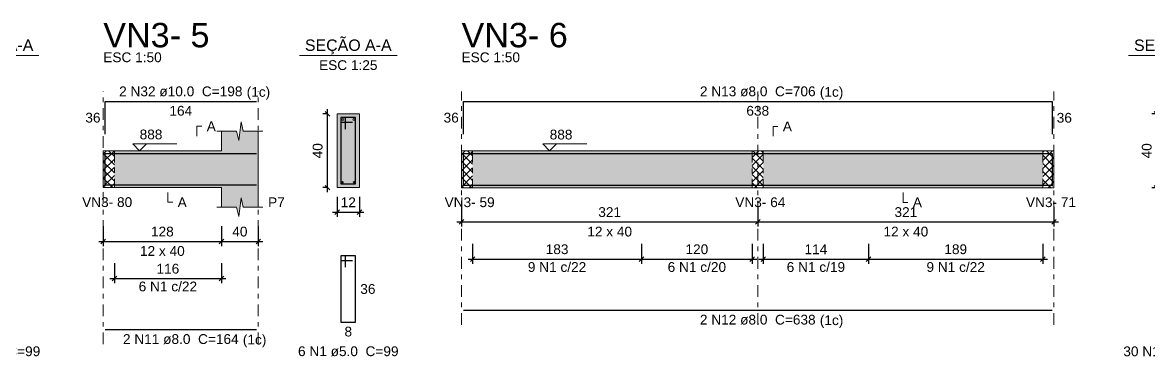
# Model space of a CAD drawing. Header units: millimetres. Extents: x -8 to 605, y -494 to 220.
# Drawn here: x 259.95 to 284.36, y -431.94 to -424.7 of the extents above; entities that cross this region are included whole.
import ezdxf

# ---------------------------------------------------------------- set-up
doc = ezdxf.new("R2010")
doc.units = ezdxf.units.MM
doc.header["$MEASUREMENT"] = 0
doc.linetypes.add('DASHDOT', pattern=[2.54, 1.27, -0.635, 0, -0.635])
doc.linetypes.add('NULL', pattern=[0])
for name, color, linetype, lineweight in [('Descrição da armadura', 7, 'Continuous', 0), ('DT-Barras na forma', 7, 'Continuous', 30), ('DT-Barras no corte', 5, 'Continuous', 5), ('DT-Barras rebatidas', 7, 'Continuous', 30), ('DT-Cotas', 7, 'Continuous', 5), ('DT-Forma', 5, 'Continuous', 5), ('DT-Hachura forma vigas', 252, 'Continuous', 5), ('DT-Hachura intersecção vigas', 9, 'Continuous', 5), ('DT-Hachura seção vigas', 252, 'Continuous', 5), ('DT-Pontilhado', 9, 'DASHDOT', 5), ('DT-Textos', 7, 'Continuous', 5), ('DT-Título', 5, 'Continuous', 20), ('Textos armaduras', 7, 'Continuous', 0)]:
    doc.layers.add(name, color=color, linetype=linetype, lineweight=lineweight)
doc.styles.add('Arial', font='arial.ttf')
doc.dimstyles.new('UM_25.000000', dxfattribs={"dimtxt": 0.18, "dimasz": 0.1, "dimexe": 0.1, "dimexo": 0.2, "dimgap": 0, "dimtad": 1, "dimtih": 1, "dimtoh": 1, "dimdec": 1, "dimlfac": 25, "dimzin": 0, "dimdsep": 46, "dimtxsty": 'Standard', "dimcen": 0.09, "dimdle": 0.1, "dimadec": 1, "dimazin": 2, "dimtfac": 1, "dimtdec": 4, "dimtofl": 0, "dimtmove": 0, "dimatfit": 3, "dimfxl": 1, "dimtolj": 1, "dimarcsym": 0})
doc.dimstyles.new('UM_50.000000', dxfattribs={"dimtxt": 0.18, "dimasz": 0.1, "dimexe": 0.1, "dimexo": 0.2, "dimgap": 0, "dimtad": 1, "dimtih": 1, "dimtoh": 1, "dimdec": 1, "dimlfac": 50, "dimzin": 0, "dimdsep": 46, "dimtxsty": 'Standard', "dimcen": 0.09, "dimdle": 0.1, "dimadec": 1, "dimazin": 2, "dimtfac": 1, "dimtdec": 4, "dimtofl": 0, "dimtmove": 0, "dimatfit": 3, "dimfxl": 1, "dimtolj": 1, "dimarcsym": 0})
pattern_1 = [(45, (210.17421, -485.6166), (-0.08838835, 0.08838835), []), (135, (210.17421, -485.6166), (-0.08838835, -0.08838835), [])]

# ---------------------------------------------------------------- blocks, each defined once
blk = doc.blocks.new('_Oblique')
at = {"color": 0, "linetype": 'ByBlock', "lineweight": -2}
blk.add_line((-0.5, -0.5), (0.5, 0.5), dxfattribs=at)
blk = doc.blocks.new('*D4683')
at = {"layer": 'Defpoints', "color": 0, "transparency": 16777216}
for p in [(261.703, -428.916), (264.262, -428.916), (264.262, -429.446)]:
    blk.add_point(p, dxfattribs=at)
at = {"layer": 'DT-Cotas', "color": 0, "lineweight": -2, "transparency": 16777216}
for p, q in [((261.703, -429.116), (261.703, -429.546)), ((264.262, -429.116), (264.262, -429.546)), ((261.603, -429.446), (264.362, -429.446))]:
    blk.add_line(p, q, dxfattribs=at)
at = {"layer": 'DT-Cotas', "color": 0, "lineweight": -2, "transparency": 16777216, "xscale": 0.1, "yscale": 0.1, "zscale": 0.1, "rotation": 180}
blk.add_blockref('_Oblique', (261.703, -429.446), dxfattribs=at)
at = {"layer": 'DT-Cotas', "color": 0, "lineweight": -2, "transparency": 16777216, "xscale": 0.1, "yscale": 0.1, "zscale": 0.1}
blk.add_blockref('_Oblique', (264.262, -429.446), dxfattribs=at)
at = {"layer": 'DT-Cotas', "color": 7, "transparency": 16777216, "insert": (262.983, -429.234), "char_height": 0.2118, "attachment_point": 5, "rotation": 0.0057, "style": 'Arial'}
blk.add_mtext('\\A1;128', dxfattribs=at)
blk = doc.blocks.new('*D4684')
at = {"layer": 'Defpoints', "color": 0, "transparency": 16777216}
for p in [(264.262, -428.916), (265.063, -428.916), (265.063, -429.446)]:
    blk.add_point(p, dxfattribs=at)
at = {"layer": 'DT-Cotas', "color": 0, "lineweight": -2, "transparency": 16777216}
for p, q in [((264.262, -429.116), (264.262, -429.546)), ((265.063, -429.116), (265.063, -429.546)), ((264.162, -429.446), (265.163, -429.446))]:
    blk.add_line(p, q, dxfattribs=at)
at = {"layer": 'DT-Cotas', "color": 0, "lineweight": -2, "transparency": 16777216, "xscale": 0.1, "yscale": 0.1, "zscale": 0.1, "rotation": 180}
blk.add_blockref('_Oblique', (264.262, -429.446), dxfattribs=at)
at = {"layer": 'DT-Cotas', "color": 0, "lineweight": -2, "transparency": 16777216, "xscale": 0.1, "yscale": 0.1, "zscale": 0.1}
blk.add_blockref('_Oblique', (265.063, -429.446), dxfattribs=at)
at = {"layer": 'DT-Cotas', "color": 7, "transparency": 16777216, "insert": (264.663, -429.234), "char_height": 0.2118, "attachment_point": 5, "rotation": 0.0057, "style": 'Arial'}
blk.add_mtext('\\A1;40', dxfattribs=at)
blk = doc.blocks.new('*D4685')
at = {"layer": 'Defpoints', "color": 0, "transparency": 16777216}
for p in [(266.561, -426.681), (266.773, -426.681), (266.773, -428.281)]:
    blk.add_point(p, dxfattribs=at)
at = {"layer": 'DT-Cotas', "color": 0, "lineweight": -2, "transparency": 16777216}
for p, q in [((266.573, -426.681), (266.461, -426.681)), ((266.561, -428.381), (266.561, -426.581)), ((266.573, -428.281), (266.461, -428.281))]:
    blk.add_line(p, q, dxfattribs=at)
at = {"layer": 'DT-Cotas', "color": 0, "lineweight": -2, "transparency": 16777216, "xscale": 0.1, "yscale": 0.1, "zscale": 0.1}
for p, rotation in [((266.561, -426.681), 90), ((266.561, -428.281), 270)]:
    blk.add_blockref('_Oblique', p, dxfattribs=dict(at, rotation=rotation))
at = {"layer": 'DT-Cotas', "color": 7, "transparency": 16777216, "insert": (266.349, -427.481), "char_height": 0.2118, "attachment_point": 5, "rotation": 90, "style": 'Arial'}
blk.add_mtext('\\A1;40', dxfattribs=at)
blk = doc.blocks.new('*D4686')
at = {"layer": 'Defpoints', "color": 0, "transparency": 16777216}
for p in [(266.773, -428.281), (267.253, -428.281), (267.253, -428.81)]:
    blk.add_point(p, dxfattribs=at)
at = {"layer": 'DT-Cotas', "color": 0, "lineweight": -2, "transparency": 16777216}
for p, q in [((266.773, -428.481), (266.773, -428.91)), ((267.253, -428.481), (267.253, -428.91)), ((266.673, -428.81), (267.353, -428.81))]:
    blk.add_line(p, q, dxfattribs=at)
at = {"layer": 'DT-Cotas', "color": 0, "lineweight": -2, "transparency": 16777216, "xscale": 0.1, "yscale": 0.1, "zscale": 0.1, "rotation": 180}
blk.add_blockref('_Oblique', (266.773, -428.81), dxfattribs=at)
at = {"layer": 'DT-Cotas', "color": 0, "lineweight": -2, "transparency": 16777216, "xscale": 0.1, "yscale": 0.1, "zscale": 0.1}
blk.add_blockref('_Oblique', (267.253, -428.81), dxfattribs=at)
at = {"layer": 'DT-Cotas', "color": 7, "transparency": 16777216, "insert": (267.013, -428.598), "char_height": 0.2118, "attachment_point": 5, "rotation": 0.0057, "style": 'Arial'}
blk.add_mtext('\\A1;12', dxfattribs=at)
blk = doc.blocks.new('*D4687')
at = {"layer": 'Defpoints', "color": 0, "transparency": 16777216}
for p in [(261.943, -429.721), (264.262, -429.721), (264.262, -430.25)]:
    blk.add_point(p, dxfattribs=at)
at = {"layer": 'DT-Cotas', "color": 0, "lineweight": -2, "transparency": 16777216}
for p, q in [((261.943, -429.921), (261.943, -430.35)), ((264.262, -429.921), (264.262, -430.35)), ((261.843, -430.25), (264.362, -430.25))]:
    blk.add_line(p, q, dxfattribs=at)
at = {"layer": 'DT-Cotas', "color": 0, "lineweight": -2, "transparency": 16777216, "xscale": 0.1, "yscale": 0.1, "zscale": 0.1, "rotation": 180}
blk.add_blockref('_Oblique', (261.943, -430.25), dxfattribs=at)
at = {"layer": 'DT-Cotas', "color": 0, "lineweight": -2, "transparency": 16777216, "xscale": 0.1, "yscale": 0.1, "zscale": 0.1}
blk.add_blockref('_Oblique', (264.262, -430.25), dxfattribs=at)
at = {"layer": 'DT-Cotas', "color": 7, "transparency": 16777216, "insert": (263.103, -430.039), "char_height": 0.2118, "attachment_point": 5, "rotation": 0.0057, "style": 'Arial'}
blk.add_mtext('\\A1;116', dxfattribs=at)
blk = doc.blocks.new('*D4664')
at = {"layer": 'Defpoints', "color": 0, "transparency": 16777216}
for p in [(269.468, -428.494), (275.888, -428.494), (275.888, -429.024)]:
    blk.add_point(p, dxfattribs=at)
at = {"layer": 'DT-Cotas', "color": 0, "lineweight": -2, "transparency": 16777216}
for p, q in [((269.468, -428.694), (269.468, -429.124)), ((275.888, -428.694), (275.888, -429.124)), ((269.368, -429.024), (275.988, -429.024))]:
    blk.add_line(p, q, dxfattribs=at)
at = {"layer": 'DT-Cotas', "color": 0, "lineweight": -2, "transparency": 16777216, "xscale": 0.1, "yscale": 0.1, "zscale": 0.1, "rotation": 180}
blk.add_blockref('_Oblique', (269.468, -429.024), dxfattribs=at)
at = {"layer": 'DT-Cotas', "color": 0, "lineweight": -2, "transparency": 16777216, "xscale": 0.1, "yscale": 0.1, "zscale": 0.1}
blk.add_blockref('_Oblique', (275.888, -429.024), dxfattribs=at)
at = {"layer": 'DT-Cotas', "color": 7, "transparency": 16777216, "insert": (272.678, -428.812), "char_height": 0.2118, "attachment_point": 5, "rotation": 0.0057, "style": 'Arial'}
blk.add_mtext('\\A1;321', dxfattribs=at)
blk = doc.blocks.new('*D4665')
at = {"layer": 'Defpoints', "color": 0, "transparency": 16777216}
for p in [(275.888, -428.494), (282.308, -428.494), (282.308, -429.024)]:
    blk.add_point(p, dxfattribs=at)
at = {"layer": 'DT-Cotas', "color": 0, "lineweight": -2, "transparency": 16777216}
for p, q in [((275.888, -428.694), (275.888, -429.124)), ((282.308, -428.694), (282.308, -429.124)), ((275.788, -429.024), (282.408, -429.024))]:
    blk.add_line(p, q, dxfattribs=at)
at = {"layer": 'DT-Cotas', "color": 0, "lineweight": -2, "transparency": 16777216, "xscale": 0.1, "yscale": 0.1, "zscale": 0.1, "rotation": 180}
blk.add_blockref('_Oblique', (275.888, -429.024), dxfattribs=at)
at = {"layer": 'DT-Cotas', "color": 0, "lineweight": -2, "transparency": 16777216, "xscale": 0.1, "yscale": 0.1, "zscale": 0.1}
blk.add_blockref('_Oblique', (282.308, -429.024), dxfattribs=at)
at = {"layer": 'DT-Cotas', "color": 7, "transparency": 16777216, "insert": (279.098, -428.812), "char_height": 0.2118, "attachment_point": 5, "rotation": 0.0057, "style": 'Arial'}
blk.add_mtext('\\A1;321', dxfattribs=at)
blk = doc.blocks.new('*D4666')
at = {"layer": 'Defpoints', "color": 0, "transparency": 16777216}
for p in [(284.531, -426.683), (284.743, -426.683), (284.743, -428.283)]:
    blk.add_point(p, dxfattribs=at)
at = {"layer": 'DT-Cotas', "color": 0, "lineweight": -2, "transparency": 16777216}
for p, q in [((284.543, -426.683), (284.431, -426.683)), ((284.531, -428.383), (284.531, -426.583)), ((284.543, -428.283), (284.431, -428.283))]:
    blk.add_line(p, q, dxfattribs=at)
at = {"layer": 'DT-Cotas', "color": 0, "lineweight": -2, "transparency": 16777216, "xscale": 0.1, "yscale": 0.1, "zscale": 0.1}
for p, rotation in [((284.531, -426.683), 90), ((284.531, -428.283), 270)]:
    blk.add_blockref('_Oblique', p, dxfattribs=dict(at, rotation=rotation))
at = {"layer": 'DT-Cotas', "color": 7, "transparency": 16777216, "insert": (284.319, -427.483), "char_height": 0.2118, "attachment_point": 5, "rotation": 90, "style": 'Arial'}
blk.add_mtext('\\A1;40', dxfattribs=at)
blk = doc.blocks.new('*D4668')
at = {"layer": 'Defpoints', "color": 0, "transparency": 16777216}
for p in [(273.368, -429.299), (275.768, -429.299), (275.768, -429.829)]:
    blk.add_point(p, dxfattribs=at)
at = {"layer": 'DT-Cotas', "color": 0, "lineweight": -2, "transparency": 16777216}
for p, q in [((273.368, -429.499), (273.368, -429.929)), ((275.768, -429.499), (275.768, -429.929)), ((273.268, -429.829), (275.868, -429.829))]:
    blk.add_line(p, q, dxfattribs=at)
at = {"layer": 'DT-Cotas', "color": 0, "lineweight": -2, "transparency": 16777216, "xscale": 0.1, "yscale": 0.1, "zscale": 0.1, "rotation": 180}
blk.add_blockref('_Oblique', (273.368, -429.829), dxfattribs=at)
at = {"layer": 'DT-Cotas', "color": 0, "lineweight": -2, "transparency": 16777216, "xscale": 0.1, "yscale": 0.1, "zscale": 0.1}
blk.add_blockref('_Oblique', (275.768, -429.829), dxfattribs=at)
at = {"layer": 'DT-Cotas', "color": 7, "transparency": 16777216, "insert": (274.568, -429.617), "char_height": 0.2118, "attachment_point": 5, "rotation": 0.0057, "style": 'Arial'}
blk.add_mtext('\\A1;120', dxfattribs=at)
blk = doc.blocks.new('*D4669')
at = {"layer": 'Defpoints', "color": 0, "transparency": 16777216}
for p in [(269.708, -429.299), (273.368, -429.299), (273.368, -429.829)]:
    blk.add_point(p, dxfattribs=at)
at = {"layer": 'DT-Cotas', "color": 0, "lineweight": -2, "transparency": 16777216}
for p, q in [((269.708, -429.499), (269.708, -429.929)), ((273.368, -429.499), (273.368, -429.929)), ((269.608, -429.829), (273.468, -429.829))]:
    blk.add_line(p, q, dxfattribs=at)
at = {"layer": 'DT-Cotas', "color": 0, "lineweight": -2, "transparency": 16777216, "xscale": 0.1, "yscale": 0.1, "zscale": 0.1, "rotation": 180}
blk.add_blockref('_Oblique', (269.708, -429.829), dxfattribs=at)
at = {"layer": 'DT-Cotas', "color": 0, "lineweight": -2, "transparency": 16777216, "xscale": 0.1, "yscale": 0.1, "zscale": 0.1}
blk.add_blockref('_Oblique', (273.368, -429.829), dxfattribs=at)
at = {"layer": 'DT-Cotas', "color": 7, "transparency": 16777216, "insert": (271.538, -429.617), "char_height": 0.2118, "attachment_point": 5, "rotation": 0.0057, "style": 'Arial'}
blk.add_mtext('\\A1;183', dxfattribs=at)
blk = doc.blocks.new('*D4670')
at = {"layer": 'Defpoints', "color": 0, "transparency": 16777216}
for p in [(276.008, -429.299), (278.288, -429.299), (278.288, -429.829)]:
    blk.add_point(p, dxfattribs=at)
at = {"layer": 'DT-Cotas', "color": 0, "lineweight": -2, "transparency": 16777216}
for p, q in [((276.008, -429.499), (276.008, -429.929)), ((278.288, -429.499), (278.288, -429.929)), ((275.908, -429.829), (278.388, -429.829))]:
    blk.add_line(p, q, dxfattribs=at)
at = {"layer": 'DT-Cotas', "color": 0, "lineweight": -2, "transparency": 16777216, "xscale": 0.1, "yscale": 0.1, "zscale": 0.1, "rotation": 180}
blk.add_blockref('_Oblique', (276.008, -429.829), dxfattribs=at)
at = {"layer": 'DT-Cotas', "color": 0, "lineweight": -2, "transparency": 16777216, "xscale": 0.1, "yscale": 0.1, "zscale": 0.1}
blk.add_blockref('_Oblique', (278.288, -429.829), dxfattribs=at)
at = {"layer": 'DT-Cotas', "color": 7, "transparency": 16777216, "insert": (277.148, -429.617), "char_height": 0.2118, "attachment_point": 5, "rotation": 0.0057, "style": 'Arial'}
blk.add_mtext('\\A1;114', dxfattribs=at)
blk = doc.blocks.new('*D4671')
at = {"layer": 'Defpoints', "color": 0, "transparency": 16777216}
for p in [(278.288, -429.299), (282.068, -429.299), (282.068, -429.829)]:
    blk.add_point(p, dxfattribs=at)
at = {"layer": 'DT-Cotas', "color": 0, "lineweight": -2, "transparency": 16777216}
for p, q in [((278.288, -429.499), (278.288, -429.929)), ((282.068, -429.499), (282.068, -429.929)), ((278.188, -429.829), (282.168, -429.829))]:
    blk.add_line(p, q, dxfattribs=at)
at = {"layer": 'DT-Cotas', "color": 0, "lineweight": -2, "transparency": 16777216, "xscale": 0.1, "yscale": 0.1, "zscale": 0.1, "rotation": 180}
blk.add_blockref('_Oblique', (278.288, -429.829), dxfattribs=at)
at = {"layer": 'DT-Cotas', "color": 0, "lineweight": -2, "transparency": 16777216, "xscale": 0.1, "yscale": 0.1, "zscale": 0.1}
blk.add_blockref('_Oblique', (282.068, -429.829), dxfattribs=at)
at = {"layer": 'DT-Cotas', "color": 7, "transparency": 16777216, "insert": (280.178, -429.617), "char_height": 0.2118, "attachment_point": 5, "rotation": 0.0057, "style": 'Arial'}
blk.add_mtext('\\A1;189', dxfattribs=at)

msp = doc.modelspace()

# ---------------------------------------------------------------- hatches: boundary and pattern name
at = {"layer": 'DT-Hachura forma vigas', "linetype": 'Continuous'}
for points in [[(265.0625, -428.7042), (265.0625, -428.2806), (265.0625, -427.4806), (265.0625, -427.057), (264.7375, -427.057), (264.6875, -426.857), (264.6375, -427.257), (264.5875, -427.057), (264.2625, -427.057), (264.2625, -427.4806), (261.9425, -427.4806), (261.9425, -428.2806), (264.2625, -428.2806), (264.2625, -428.7042), (264.5875, -428.7042), (264.6375, -428.9042), (264.6875, -428.5042), (264.7375, -428.7042), (265.0625, -428.7042)], [(269.7075, -428.2826), (275.7675, -428.2826), (275.7675, -427.4826), (269.7075, -427.4826), (269.7075, -428.2826)], [(276.0075, -428.2826), (282.0675, -428.2826), (282.0675, -427.4826), (276.0075, -427.4826), (276.0075, -428.2826)]]:
    msp.add_hatch(color=252, dxfattribs=at).paths.add_polyline_path(points)
at = {"layer": 'DT-Hachura intersecção vigas', "linetype": 'Continuous'}
h = msp.add_hatch(dxfattribs=at)
h.set_pattern_fill('ANSI37', color=9, style=0)
h.set_pattern_definition(pattern_1)
h.paths.add_polyline_path([(261.7025, -428.2806), (261.9425, -428.2806), (261.9425, -427.4806), (261.7025, -427.4806), (261.7025, -428.2806)])
h = msp.add_hatch(dxfattribs=at)
h.set_pattern_fill('ANSI37', color=9, style=0)
h.set_pattern_definition(pattern_1)
h.paths.add_polyline_path([(269.4675, -428.2826), (269.7075, -428.2826), (269.7075, -427.4826), (269.4675, -427.4826), (269.4675, -428.2826)])
h = msp.add_hatch(dxfattribs=at)
h.set_pattern_fill('ANSI37', color=9, style=0)
h.set_pattern_definition(pattern_1)
h.paths.add_polyline_path([(275.7675, -428.2826), (276.0075, -428.2826), (276.0075, -427.4826), (275.7675, -427.4826), (275.7675, -428.2826)])
h = msp.add_hatch(dxfattribs=at)
h.set_pattern_fill('ANSI37', color=9, style=0)
h.set_pattern_definition(pattern_1)
h.paths.add_polyline_path([(282.0675, -428.2826), (282.3075, -428.2826), (282.3075, -427.4826), (282.0675, -427.4826), (282.0675, -428.2826)])
at = {"layer": 'DT-Hachura seção vigas', "linetype": 'Continuous'}
msp.add_hatch(color=252, dxfattribs=at).paths.add_polyline_path([(266.7727, -428.2806), (266.7727, -428.2806), (267.2527, -428.2806), (267.2527, -426.6806), (266.7727, -426.6806), (266.7727, -428.2806)])

# ---------------------------------------------------------------- linework, layer by layer
at = {"layer": 'DT-Barras na forma'}
for p, q in [((266.9527, -426.7606), (266.8527, -426.7606)), ((266.8527, -426.7606), (266.8527, -428.2006)), ((267.1727, -426.7606), (266.8527, -426.7606)), ((266.8527, -426.7606), (266.8527, -426.8606)), ((266.9527, -427.0106), (266.9527, -426.7606)), ((267.1727, -428.2006), (267.1727, -426.7606)), ((266.8527, -426.8606), (267.1027, -426.8606)), ((266.8527, -428.2006), (267.1727, -428.2006))]:
    msp.add_line(p, q, dxfattribs=at)
for points in [[(261.7425, -428.2506), (261.7425, -427.5406), (265.0225, -427.5406)], [(269.5075, -428.2506), (269.5075, -427.5406), (282.2675, -427.5406), (282.2675, -428.2506)], [(261.7425, -428.2226), (265.0225, -428.2226)], [(269.5075, -428.2246), (282.2675, -428.2246)]]:
    msp.add_lwpolyline(points, dxfattribs=at)
at = {"layer": 'DT-Barras no corte'}
for centre, radius in [((266.8927, -426.8006), 0.02), ((267.1327, -426.8006), 0.02), ((266.8887, -428.1646), 0.016), ((267.1367, -428.1646), 0.016)]:
    msp.add_circle(centre, radius, dxfattribs=at)
at = {"layer": 'DT-Barras rebatidas'}
for points in [[(261.7425, -427.121), (261.7425, -426.411), (265.0225, -426.411)], [(269.5075, -427.121), (269.5075, -426.411), (282.2675, -426.411), (282.2675, -427.121)], [(266.9527, -430.0073), (266.9527, -429.7573), (266.8527, -429.7573), (266.8527, -431.1973), (267.1727, -431.1973), (267.1727, -429.7573), (266.8527, -429.7573), (266.8527, -429.8573), (267.1027, -429.8573)], [(269.5075, -430.9356), (282.2675, -430.9356)], [(261.7425, -431.3572), (265.0225, -431.3572)]]:
    msp.add_lwpolyline(points, dxfattribs=at)
at = {"layer": 'DT-Forma'}
for p, q in [((267.2527, -426.6806), (266.7727, -426.6806)), ((266.7727, -426.6806), (266.7727, -428.2806)), ((267.2527, -428.2806), (267.2527, -426.6806)), ((264.1625, -427.057), (264.5875, -427.057)), ((264.2625, -427.4806), (264.2625, -427.057)), ((264.5875, -427.057), (264.6375, -427.257)), ((264.6375, -427.257), (264.6875, -426.857)), ((264.6875, -426.857), (264.7375, -427.057)), ((264.7375, -427.057), (265.1625, -427.057)), ((265.0625, -427.057), (265.0625, -427.4806)), ((261.7025, -427.4806), (261.9425, -427.4806)), ((261.9425, -427.4806), (264.2625, -427.4806)), ((269.4675, -427.4826), (269.7075, -427.4826)), ((269.7075, -427.4826), (275.7675, -427.4826)), ((275.7675, -427.4826), (276.0075, -427.4826)), ((276.0075, -427.4826), (282.0675, -427.4826)), ((282.0675, -427.4826), (282.3075, -427.4826)), ((261.7025, -428.2806), (261.9425, -428.2806)), ((261.9425, -428.2806), (264.2625, -428.2806)), ((264.2625, -428.2806), (264.2625, -428.7042)), ((265.0625, -428.7042), (265.0625, -428.2806)), ((266.7727, -428.2806), (267.2527, -428.2806)), ((269.4675, -428.2826), (269.7075, -428.2826)), ((269.7075, -428.2826), (275.7675, -428.2826)), ((275.7675, -428.2826), (276.0075, -428.2826)), ((276.0075, -428.2826), (282.0675, -428.2826)), ((282.0675, -428.2826), (282.3075, -428.2826)), ((264.6375, -428.9042), (264.6875, -428.5042)), ((264.6875, -428.5042), (264.7375, -428.7042)), ((264.1625, -428.7042), (264.5875, -428.7042)), ((264.5875, -428.7042), (264.6375, -428.9042)), ((264.7375, -428.7042), (265.1625, -428.7042))]:
    msp.add_line(p, q, dxfattribs=at)
at = {"layer": 'DT-Forma', "linetype": 'Continuous'}
for p, q in [((261.7025, -428.2806), (261.7025, -427.4806)), ((265.0625, -427.4806), (265.0625, -428.2806)), ((269.4675, -428.2826), (269.4675, -427.4826)), ((282.3075, -427.4826), (282.3075, -428.2826))]:
    msp.add_line(p, q, dxfattribs=at)
at = {"layer": 'DT-Pontilhado', "ltscale": 0.2}
for p, q in [((261.7025, -431.6749), (261.7025, -426.1992)), ((265.0625, -431.6749), (265.0625, -426.1992)), ((269.4675, -431.2533), (269.4675, -426.1992)), ((275.8875, -431.2533), (275.8875, -426.1992)), ((282.3075, -431.2533), (282.3075, -426.1992)), ((261.9425, -427.4806), (261.9425, -428.2806)), ((269.7075, -427.4826), (269.7075, -428.2826)), ((275.7675, -427.4826), (275.7675, -428.2826)), ((276.0075, -427.4826), (276.0075, -428.2826)), ((282.0675, -427.4826), (282.0675, -428.2826))]:
    msp.add_line(p, q, dxfattribs=at)
at = {"layer": 'DT-Textos'}
for p, q in [((258.1887, -425.4157), (260.3067, -425.4157)), ((265.9537, -425.4157), (268.0717, -425.4157)), ((283.9241, -425.4177), (286.0421, -425.4177))]:
    msp.add_line(p, q, dxfattribs=at)
for points in [[(263.733, -427.1629), (263.733, -426.9511), (263.8389, -426.9511)], [(276.2193, -427.1649), (276.2193, -426.9531), (276.3252, -426.9531)], [(262.6385, -427.3323), (262.4902, -427.4806), (262.342, -427.3323), (263.2951, -427.3323)], [(271.5255, -427.3343), (271.3773, -427.4826), (271.229, -427.3343), (272.1821, -427.3343)], [(263.1025, -428.3865), (263.1025, -428.5983), (263.2084, -428.5983)], [(279.0375, -428.3885), (279.0375, -428.6003), (279.1434, -428.6003)]]:
    msp.add_lwpolyline(points, dxfattribs=at)

# ---------------------------------------------------------------- texts
at = {"layer": 'Descrição da armadura', "linetype": 'NULL', "char_height": 0.2118, "attachment_point": 8, "line_spacing_factor": 0.9, "style": 'Arial'}
for s, insert, width in [('2 N32 ø10.0  C=198', (263.3827, -426.3047), 5.344721), ('2 N13 ø8.0  C=706', (275.8877, -426.3047), 5.015721), ('9 N1 c/22', (271.5375, -430.1104), 2.53256), ('6 N1 c/20', (274.5675, -430.1104), 2.53256), ('6 N1 c/19', (277.1475, -430.1104), 2.53256), ('9 N1 c/22', (280.1775, -430.1104), 2.53256), ('6 N1 c/22', (263.1025, -430.532), 2.53256), ('2 N12 ø8.0  C=638', (275.8877, -431.2537), 5.015721), ('2 N11 ø8.0  C=164', (263.3827, -431.6747), 5.015721), ('6 N1 ø5.0  C=99', (259.2473, -431.9387), 4.35772), ('6 N1 ø5.0  C=99', (267.0127, -431.9387), 4.35772), ('30 N1 ø5.0  C=99', (284.9827, -431.9407), 4.686721)]:
    msp.add_mtext(s, dxfattribs=dict(at, insert=insert, width=width))
at = {"layer": 'DT-Textos', "linetype": 'NULL', "line_spacing_factor": 0.798, "style": 'Arial'}
for s, insert, char_height, width, attachment_point in [('SEÇÃO A-A', (259.2473, -425.3916), 0.2471, 3.760741, 8), ('SEÇÃO A-A', (267.0127, -425.3916), 0.2471, 3.760741, 8), ('SEÇÃO A-A', (284.9827, -425.3936), 0.2471, 3.760741, 8), ('ESC 1:50', (261.7027, -425.5637), 0.2118, 2.532883, 7), ('ESC 1:50', (269.4677, -425.5637), 0.2118, 2.532883, 7), ('ESC 1:25', (267.0127, -425.7337), 0.2118, 2.532883, 8), ('(1c)', (264.8107, -426.3746), 0.2118, 1.018965, 7), ('(1c)', (277.2327, -426.3746), 0.2118, 1.018965, 7), ('888', (262.4907, -427.2367), 0.2118, 0.987001, 7), ('A', (263.9447, -427.0567), 0.2118, 0.394865, 7), ('888', (271.3777, -427.2387), 0.2118, 0.987001, 7), ('A', (276.4307, -427.0587), 0.2118, 0.394865, 7), ('VN3- 80', (261.2441, -428.7037), 0.2118, 2.170627, 7), ('A', (263.3147, -428.7037), 0.2118, 0.394865, 7), ('P7', (265.2747, -428.7037), 0.2118, 0.723865, 7), ('VN3- 59', (269.1004, -428.7057), 0.2118, 2.170627, 7), ('VN3- 64', (275.4004, -428.7057), 0.2118, 2.170627, 7), ('A', (279.2497, -428.7057), 0.2118, 0.394865, 7), ('VN3- 71', (281.7004, -428.7057), 0.2118, 2.170627, 7), ('12 x 40', (272.6777, -429.3417), 0.2118, 1.940747, 8), ('12 x 40', (279.0977, -429.3417), 0.2118, 1.940747, 8), ('12 x 40', (262.9827, -429.7627), 0.2118, 1.940747, 8), ('(1c)', (277.2327, -431.3236), 0.2118, 1.018965, 7), ('(1c)', (264.7277, -431.7446), 0.2118, 1.018965, 7)]:
    msp.add_mtext(s, dxfattribs=dict(at, insert=insert, char_height=char_height, width=width, attachment_point=attachment_point))
at = {"layer": 'DT-Título', "linetype": 'NULL', "char_height": 0.5295, "width": 4.604067, "attachment_point": 7, "line_spacing_factor": 0.798, "style": 'Arial'}
for s, insert in [('VN3- 5', (261.7027, -425.2459)), ('VN3- 6', (269.4677, -425.2459))]:
    msp.add_mtext(s, dxfattribs=dict(at, insert=insert))
at = {"layer": 'Textos armaduras', "linetype": 'NULL', "char_height": 0.2118, "line_spacing_factor": 0.9, "style": 'Arial'}
for s, insert, width, attachment_point in [('164', (263.3825, -426.5083), 1.387001, 2), ('638', (275.8875, -426.5083), 1.387001, 2), ('36', (261.6425, -426.8719), 1.058001, 9), ('36', (269.4075, -426.8719), 1.058001, 9), ('36', (282.3675, -426.6601), 1.058001, 1), ('36', (267.2727, -430.3714), 1.058001, 1), ('8', (267.0127, -431.2946), 0.729, 2)]:
    msp.add_mtext(s, dxfattribs=dict(at, insert=insert, width=width, attachment_point=attachment_point))

# ---------------------------------------------------------------- dimensions: what is measured, and where the dimension line sits
at = {"layer": 'DT-Cotas'}
for base, p1, p2, picture, middle in [((266.5609, -426.6806), (266.7727, -428.2806), (266.7727, -426.6806), '*D4685', (266.3491, -427.4806)), ((284.5313, -426.6826), (284.7431, -428.2826), (284.7431, -426.6826), '*D4666', (284.3195, -427.4826))]:
    dim = msp.add_linear_dim(base=base, p1=p1, p2=p2, angle=90, dimstyle='UM_25.000000', override={"dimtxt": 0.2118, "dimasz": 0.1, "dimexe": 0.1, "dimexo": 0.2, "dimtad": 1, "dimtih": 0, "dimtoh": 0, "dimdec": 1, "dimlfac": 25, "dimzin": 8, "dimtxsty": 'Arial', "dimblk": 'Oblique', "dimblk1": 'Oblique', "dimblk2": 'Oblique', "dimsah": 1, "dimdle": 0.1, "dimse1": 0, "dimse2": 0, "dimclrt": 7, "dimadec": 1, "dimazin": 3, "dimtmove": 2, "dimldrblk": 'Oblique'}, dxfattribs=at)
    dim.commit()
    dim.dimension.update_dxf_attribs({"geometry": picture, "text_midpoint": middle, "dimtype": 160, "text_rotation": 90})
for base, p1, p2, dimstyle, override, picture, middle in [((267.2527, -428.8101), (266.7727, -428.2806), (267.2527, -428.2806), 'UM_25.000000', {"dimtxt": 0.2118, "dimasz": 0.1, "dimexe": 0.1, "dimexo": 0.2, "dimtad": 1, "dimtih": 0, "dimtoh": 0, "dimdec": 1, "dimlfac": 25, "dimzin": 8, "dimtxsty": 'Arial', "dimblk": 'Oblique', "dimblk1": 'Oblique', "dimblk2": 'Oblique', "dimsah": 1, "dimdle": 0.1, "dimse1": 0, "dimse2": 0, "dimclrt": 7, "dimadec": 1, "dimazin": 3, "dimtmove": 2, "dimldrblk": 'Oblique'}, '*D4686', (267.0127, -428.5983)), ((275.8875, -429.0239), (269.4675, -428.4944), (275.8875, -428.4944), 'UM_50.000000', {"dimtxt": 0.2118, "dimasz": 0.1, "dimexe": 0.1, "dimexo": 0.2, "dimtad": 1, "dimtih": 0, "dimtoh": 0, "dimdec": 1, "dimlfac": 50, "dimzin": 8, "dimtxsty": 'Arial', "dimblk": 'Oblique', "dimblk1": 'Oblique', "dimblk2": 'Oblique', "dimsah": 1, "dimdle": 0.1, "dimse1": 0, "dimse2": 0, "dimclrt": 7, "dimadec": 1, "dimazin": 3, "dimtmove": 2, "dimldrblk": 'Oblique'}, '*D4664', (272.6775, -428.8121)), ((282.3075, -429.0239), (275.8875, -428.4944), (282.3075, -428.4944), 'UM_50.000000', {"dimtxt": 0.2118, "dimasz": 0.1, "dimexe": 0.1, "dimexo": 0.2, "dimtad": 1, "dimtih": 0, "dimtoh": 0, "dimdec": 1, "dimlfac": 50, "dimzin": 8, "dimtxsty": 'Arial', "dimblk": 'Oblique', "dimblk1": 'Oblique', "dimblk2": 'Oblique', "dimsah": 1, "dimdle": 0.1, "dimse1": 0, "dimse2": 0, "dimclrt": 7, "dimadec": 1, "dimazin": 3, "dimtmove": 2, "dimldrblk": 'Oblique'}, '*D4665', (279.0975, -428.8121)), ((264.2625, -429.4455), (261.7025, -428.916), (264.2625, -428.916), 'UM_50.000000', {"dimtxt": 0.2118, "dimasz": 0.1, "dimexe": 0.1, "dimexo": 0.2, "dimtad": 1, "dimtih": 0, "dimtoh": 0, "dimdec": 1, "dimlfac": 50, "dimzin": 8, "dimtxsty": 'Arial', "dimblk": 'Oblique', "dimblk1": 'Oblique', "dimblk2": 'Oblique', "dimsah": 1, "dimdle": 0.1, "dimse1": 0, "dimse2": 0, "dimclrt": 7, "dimadec": 1, "dimazin": 3, "dimtmove": 2, "dimldrblk": 'Oblique'}, '*D4683', (262.9825, -429.2337)), ((265.0625, -429.4455), (264.2625, -428.916), (265.0625, -428.916), 'UM_50.000000', {"dimtxt": 0.2118, "dimasz": 0.1, "dimexe": 0.1, "dimexo": 0.2, "dimtad": 1, "dimtih": 0, "dimtoh": 0, "dimdec": 1, "dimlfac": 50, "dimzin": 8, "dimtxsty": 'Arial', "dimblk": 'Oblique', "dimblk1": 'Oblique', "dimblk2": 'Oblique', "dimsah": 1, "dimdle": 0.1, "dimse1": 0, "dimse2": 0, "dimclrt": 7, "dimadec": 1, "dimazin": 3, "dimtmove": 2, "dimldrblk": 'Oblique'}, '*D4684', (264.6625, -429.2337)), ((273.3675, -429.8287), (269.7075, -429.2992), (273.3675, -429.2992), 'UM_50.000000', {"dimtxt": 0.2118, "dimasz": 0.1, "dimexe": 0.1, "dimexo": 0.2, "dimtad": 1, "dimtih": 0, "dimtoh": 0, "dimdec": 1, "dimlfac": 50, "dimzin": 8, "dimtxsty": 'Arial', "dimblk": 'Oblique', "dimblk1": 'Oblique', "dimblk2": 'Oblique', "dimsah": 1, "dimdle": 0.1, "dimse1": 0, "dimse2": 0, "dimclrt": 7, "dimadec": 1, "dimazin": 3, "dimtmove": 2, "dimldrblk": 'Oblique'}, '*D4669', (271.5375, -429.6169)), ((275.7675, -429.8287), (273.3675, -429.2992), (275.7675, -429.2992), 'UM_50.000000', {"dimtxt": 0.2118, "dimasz": 0.1, "dimexe": 0.1, "dimexo": 0.2, "dimtad": 1, "dimtih": 0, "dimtoh": 0, "dimdec": 1, "dimlfac": 50, "dimzin": 8, "dimtxsty": 'Arial', "dimblk": 'Oblique', "dimblk1": 'Oblique', "dimblk2": 'Oblique', "dimsah": 1, "dimdle": 0.1, "dimse1": 0, "dimse2": 0, "dimclrt": 7, "dimadec": 1, "dimazin": 3, "dimtmove": 2, "dimldrblk": 'Oblique'}, '*D4668', (274.5675, -429.6169)), ((278.2875, -429.8287), (276.0075, -429.2992), (278.2875, -429.2992), 'UM_50.000000', {"dimtxt": 0.2118, "dimasz": 0.1, "dimexe": 0.1, "dimexo": 0.2, "dimtad": 1, "dimtih": 0, "dimtoh": 0, "dimdec": 1, "dimlfac": 50, "dimzin": 8, "dimtxsty": 'Arial', "dimblk": 'Oblique', "dimblk1": 'Oblique', "dimblk2": 'Oblique', "dimsah": 1, "dimdle": 0.1, "dimse1": 0, "dimse2": 0, "dimclrt": 7, "dimadec": 1, "dimazin": 3, "dimtmove": 2, "dimldrblk": 'Oblique'}, '*D4670', (277.1475, -429.6169)), ((282.0675, -429.8287), (278.2875, -429.2992), (282.0675, -429.2992), 'UM_50.000000', {"dimtxt": 0.2118, "dimasz": 0.1, "dimexe": 0.1, "dimexo": 0.2, "dimtad": 1, "dimtih": 0, "dimtoh": 0, "dimdec": 1, "dimlfac": 50, "dimzin": 8, "dimtxsty": 'Arial', "dimblk": 'Oblique', "dimblk1": 'Oblique', "dimblk2": 'Oblique', "dimsah": 1, "dimdle": 0.1, "dimse1": 0, "dimse2": 0, "dimclrt": 7, "dimadec": 1, "dimazin": 3, "dimtmove": 2, "dimldrblk": 'Oblique'}, '*D4671', (280.1775, -429.6169)), ((264.2625, -430.2503), (261.9425, -429.7208), (264.2625, -429.7208), 'UM_50.000000', {"dimtxt": 0.2118, "dimasz": 0.1, "dimexe": 0.1, "dimexo": 0.2, "dimtad": 1, "dimtih": 0, "dimtoh": 0, "dimdec": 1, "dimlfac": 50, "dimzin": 8, "dimtxsty": 'Arial', "dimblk": 'Oblique', "dimblk1": 'Oblique', "dimblk2": 'Oblique', "dimsah": 1, "dimdle": 0.1, "dimse1": 0, "dimse2": 0, "dimclrt": 7, "dimadec": 1, "dimazin": 3, "dimtmove": 2, "dimldrblk": 'Oblique'}, '*D4687', (263.1025, -430.0385))]:
    dim = msp.add_linear_dim(base=base, p1=p1, p2=p2, dimstyle=dimstyle, override=override, dxfattribs=at)
    dim.commit()
    dim.dimension.update_dxf_attribs({"geometry": picture, "text_midpoint": middle, "dimtype": 160, "text_rotation": 0.00573})

doc.saveas('drawing.dxf')
